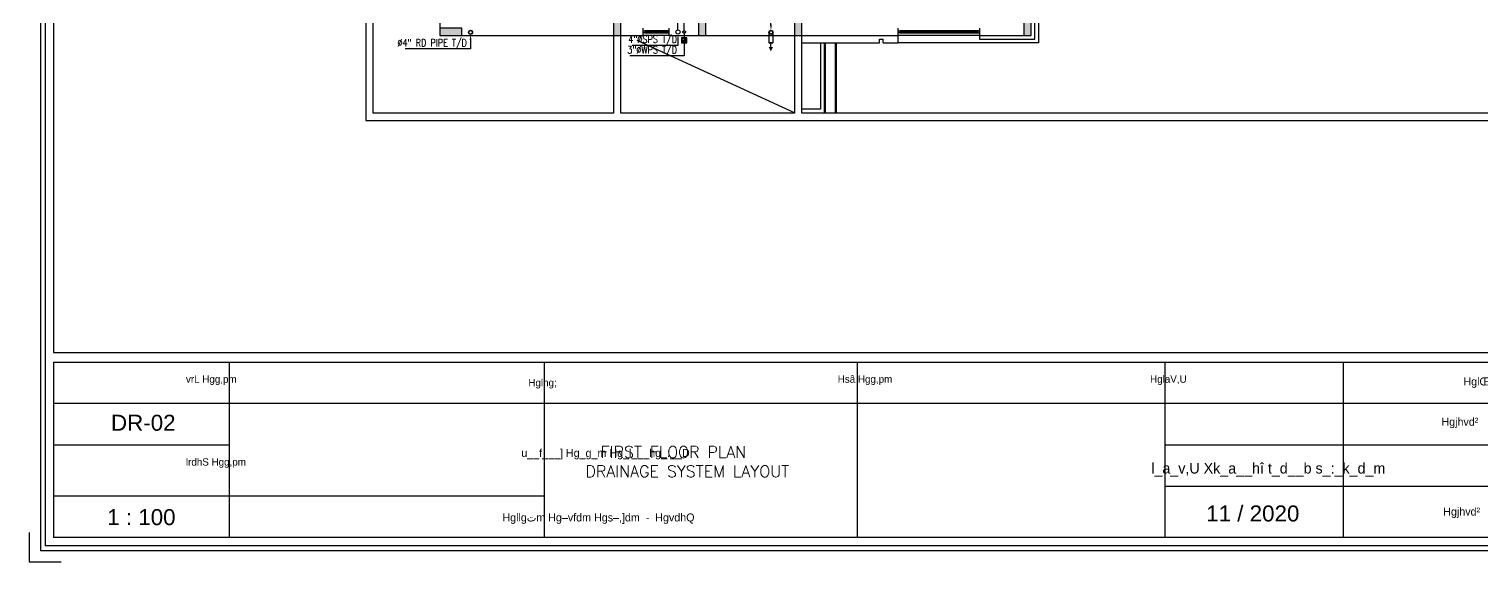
# Model space of a CAD drawing. Header units: metres. Extents: x -658 to -58, y -713 to -118.
# Drawn here: x -348.16 to -308.85, y -221.91 to -207.47 of the extents above; entities that cross this region are included whole.
import ezdxf
from ezdxf import colors
from ezdxf.entities.mleader import LeaderData, LeaderLine
from ezdxf.math import Vec2, Vec3

# ---------------------------------------------------------------- set-up
doc = ezdxf.new("R2010")
doc.units = ezdxf.units.M
doc.header["$LTSCALE"] = 100
doc.linetypes.add('CENTERX2', pattern=[4, 2.5, -0.5, 0.5, -0.5])
for name, color, linetype in [('ARR', 114, 'Continuous'), ('DRAIN-LW', 2, 'Continuous'), ('drainage', 6, 'Continuous'), ('P-SANR-FDRN', 3, 'Continuous'), ('plan', 8, 'Continuous'), ('RWP', 6, 'Continuous'), ('slope arrow', 255, 'Continuous'), ('WATER TEXT', 3, 'Continuous')]:
    doc.layers.add(name, color=color, linetype=linetype)
for name, color, linetype, lineweight in [('DRAINAGE  TEXT', 3, 'Continuous', 25), ('Fram', 7, 'Continuous', 25), ('TEXT', 7, 'Continuous', 25)]:
    doc.layers.add(name, color=color, linetype=linetype, lineweight=lineweight)
doc.styles.add('02-GROUND-FOR WORK$0$MZ', font='romans.shx', dxfattribs={"width": 0.8})
doc.styles.add('arbic', font='sosa.shx')
doc.styles.add('Arial_4', font='arial.ttf', dxfattribs={"height": 4.917665})
doc.styles.add('mech', font='romans.shx')
doc.styles.add('TIMES', font='simplex.shx', dxfattribs={"width": 0.8, "height": 0.4})

# ---------------------------------------------------------------- blocks, each defined once
blk = doc.blocks.new('*U108')
blk.add_line((2.15, 0), (0.05, 0))
for points in [[(0.05, 0.025), (0, 0.025), (0, -0.025), (0.05, -0.025)], [(2.15, -0.025), (2.15, 0.025), (0.05, 0.025), (0.05, -0.025)], [(2.15, 0.025), (2.2, 0.025), (2.2, -0.025), (2.15, -0.025)]]:
    blk.add_lwpolyline(points, close=True)
blk = doc.blocks.new('*U113')
blk.add_line((0.65, 0), (0.05, 0))
for points in [[(0.05, 0.025), (0, 0.025), (0, -0.025), (0.05, -0.025)], [(0.65, -0.025), (0.65, 0.025), (0.05, 0.025), (0.05, -0.025)], [(0.65, 0.025), (0.7, 0.025), (0.7, -0.025), (0.65, -0.025)]]:
    blk.add_lwpolyline(points, close=True)
blk = doc.blocks.new('RWEFRWEFRWE')
h = blk.add_hatch(color=256)
h.dxf.hatch_style = 1
h.paths.add_polyline_path([(-227.406, -174.253), (-227.406, -174.053), (-228.006, -174.053), (-228.006, -174.253)])
h = blk.add_hatch(color=256)
h.dxf.hatch_style = 1
h.paths.add_polyline_path([(-220.406, -174.253), (-220.406, -174.053), (-221.006, -174.053), (-221.006, -174.253)])
h = blk.add_hatch(color=256)
h.dxf.hatch_style = 1
h.paths.add_polyline_path([(-215.906, -174.253), (-215.906, -174.053), (-216.506, -174.053), (-216.506, -174.253)])
h = blk.add_hatch(color=256)
h.dxf.hatch_style = 1
h.paths.add_polyline_path([(-214.206, -174.653), (-214.006, -174.653), (-214.006, -174.053), (-214.206, -174.053)])
h = blk.add_hatch(color=256)
h.dxf.hatch_style = 1
h.paths.add_polyline_path([(-212.206, -174.653), (-212.006, -174.653), (-212.006, -174.053), (-212.206, -174.053)])
h = blk.add_hatch(color=256)
h.dxf.hatch_style = 1
h.paths.add_polyline_path([(-207.606, -174.258), (-207.606, -174.058), (-208.206, -174.058), (-208.206, -174.258)])
h = blk.add_hatch(color=256)
h.dxf.hatch_style = 1
h.paths.add_polyline_path([(-202.306, -174.653), (-202.106, -174.653), (-202.106, -174.053), (-202.306, -174.053)])
h = blk.add_hatch(color=256)
h.dxf.hatch_style = 1
h.paths.add_polyline_path([(-214.206, -176.453), (-214.006, -176.453), (-214.006, -175.853), (-214.206, -175.853)])
h = blk.add_hatch(color=256)
h.dxf.hatch_style = 1
h.paths.add_polyline_path([(-212.206, -176.453), (-212.006, -176.453), (-212.006, -175.853), (-212.206, -175.853)])
h = blk.add_hatch(color=256)
h.dxf.hatch_style = 1
h.paths.add_polyline_path([(-221.006, -177.253), (-220.806, -177.253), (-220.806, -176.653), (-221.006, -176.653)])
h = blk.add_hatch(color=256)
h.dxf.hatch_style = 1
h.paths.add_polyline_path([(-215.906, -176.853), (-215.906, -176.653), (-216.506, -176.653), (-216.506, -176.853)])
h = blk.add_hatch(color=256)
h.dxf.hatch_style = 1
h.paths.add_polyline_path([(-227.406, -178.653), (-227.406, -178.453), (-228.006, -178.453), (-228.006, -178.653)])
h = blk.add_hatch(color=256)
h.dxf.hatch_style = 1
h.paths.add_polyline_path([(-221.006, -179.053), (-220.806, -179.053), (-220.806, -178.453), (-221.006, -178.453)])
h = blk.add_hatch(color=256)
h.dxf.hatch_style = 1
h.paths.add_polyline_path([(-211.606, -178.653), (-211.606, -178.453), (-212.206, -178.453), (-212.206, -178.653)])
h = blk.add_hatch(color=256)
h.dxf.hatch_style = 1
h.paths.add_polyline_path([(-208.006, -178.653), (-208.006, -178.453), (-208.606, -178.453), (-208.606, -178.653)])
h = blk.add_hatch(color=256)
h.dxf.hatch_style = 1
h.paths.add_polyline_path([(-202.306, -179.053), (-202.106, -179.053), (-202.106, -178.453), (-202.306, -178.453)])
h = blk.add_hatch(color=256)
h.dxf.hatch_style = 1
h.paths.add_polyline_path([(-228.006, -185.253), (-227.806, -185.253), (-227.806, -184.653), (-228.006, -184.653)])
h = blk.add_hatch(color=256)
h.dxf.hatch_style = 1
h.paths.add_polyline_path([(-221.006, -185.053), (-220.806, -185.053), (-220.806, -184.453), (-221.006, -184.453)])
h = blk.add_hatch(color=256)
h.dxf.hatch_style = 1
h.paths.add_polyline_path([(-218.406, -185.053), (-218.206, -185.053), (-218.206, -184.453), (-218.406, -184.453)])
h = blk.add_hatch(color=256)
h.dxf.hatch_style = 1
h.paths.add_polyline_path([(-212.206, -185.053), (-212.006, -185.053), (-212.006, -184.453), (-212.206, -184.453)])
h = blk.add_hatch(color=256)
h.dxf.hatch_style = 1
h.paths.add_polyline_path([(-202.306, -185.053), (-202.106, -185.053), (-202.106, -184.453), (-202.306, -184.453)])
h = blk.add_hatch(color=256)
h.dxf.hatch_style = 1
h.paths.add_polyline_path([(-207.606, -185.053), (-207.606, -184.853), (-208.206, -184.853), (-208.206, -185.053)])
h = blk.add_hatch(color=256)
h.dxf.hatch_style = 1
h.paths.add_polyline_path([(-223.306, -189.753), (-223.106, -189.753), (-223.106, -189.153), (-223.306, -189.153)])
h = blk.add_hatch(color=256)
h.dxf.hatch_style = 1
h.paths.add_polyline_path([(-221.006, -189.753), (-220.806, -189.753), (-220.806, -189.153), (-221.006, -189.153)])
h = blk.add_hatch(color=256)
h.dxf.hatch_style = 1
h.paths.add_polyline_path([(-218.406, -189.753), (-218.206, -189.753), (-218.206, -189.153), (-218.406, -189.153)])
h = blk.add_hatch(color=256)
h.dxf.hatch_style = 1
h.paths.add_polyline_path([(-212.206, -189.753), (-212.006, -189.753), (-212.006, -189.153), (-212.206, -189.153)])
h = blk.add_hatch(color=256)
h.dxf.hatch_style = 1
h.paths.add_polyline_path([(-227.406, -189.753), (-227.406, -189.553), (-228.006, -189.553), (-228.006, -189.753)])
for points in [[(-227.406, -174.253), (-227.406, -174.053), (-228.006, -174.053), (-228.006, -174.253)], [(-220.406, -174.253), (-220.406, -174.053), (-221.006, -174.053), (-221.006, -174.253)], [(-215.906, -174.253), (-215.906, -174.053), (-216.506, -174.053), (-216.506, -174.253)], [(-214.206, -174.653), (-214.006, -174.653), (-214.006, -174.053), (-214.206, -174.053)], [(-212.206, -174.653), (-212.006, -174.653), (-212.006, -174.053), (-212.206, -174.053)], [(-207.606, -174.258), (-207.606, -174.058), (-208.206, -174.058), (-208.206, -174.258)], [(-202.306, -174.653), (-202.106, -174.653), (-202.106, -174.053), (-202.306, -174.053)], [(-214.206, -176.453), (-214.006, -176.453), (-214.006, -175.853), (-214.206, -175.853)], [(-212.206, -176.453), (-212.006, -176.453), (-212.006, -175.853), (-212.206, -175.853)], [(-221.006, -177.253), (-220.806, -177.253), (-220.806, -176.653), (-221.006, -176.653)], [(-215.906, -176.853), (-215.906, -176.653), (-216.506, -176.653), (-216.506, -176.853)], [(-227.406, -178.653), (-227.406, -178.453), (-228.006, -178.453), (-228.006, -178.653)], [(-221.006, -179.053), (-220.806, -179.053), (-220.806, -178.453), (-221.006, -178.453)], [(-211.606, -178.653), (-211.606, -178.453), (-212.206, -178.453), (-212.206, -178.653)], [(-208.006, -178.653), (-208.006, -178.453), (-208.606, -178.453), (-208.606, -178.653)], [(-202.306, -179.053), (-202.106, -179.053), (-202.106, -178.453), (-202.306, -178.453)], [(-228.006, -185.253), (-227.806, -185.253), (-227.806, -184.653), (-228.006, -184.653)], [(-221.006, -185.053), (-220.806, -185.053), (-220.806, -184.453), (-221.006, -184.453)], [(-218.406, -185.053), (-218.206, -185.053), (-218.206, -184.453), (-218.406, -184.453)], [(-212.206, -185.053), (-212.006, -185.053), (-212.006, -184.453), (-212.206, -184.453)], [(-202.306, -185.053), (-202.106, -185.053), (-202.106, -184.453), (-202.306, -184.453)], [(-207.606, -185.053), (-207.606, -184.853), (-208.206, -184.853), (-208.206, -185.053)], [(-223.306, -189.753), (-223.106, -189.753), (-223.106, -189.153), (-223.306, -189.153)], [(-221.006, -189.753), (-220.806, -189.753), (-220.806, -189.153), (-221.006, -189.153)], [(-218.406, -189.753), (-218.206, -189.753), (-218.206, -189.153), (-218.406, -189.153)], [(-212.206, -189.753), (-212.006, -189.753), (-212.006, -189.153), (-212.206, -189.153)], [(-227.406, -189.753), (-227.406, -189.553), (-228.006, -189.553), (-228.006, -189.753)]]:
    blk.add_lwpolyline(points, close=True)
blk = doc.blocks.new('A$Cb06f5615')
at = {"layer": 'plan'}
for p, q in [((-41.803, 21.309), (-41.803, 1.309)), ((-41.603, 1.509), (-41.603, 19.109)), ((-23.804, 3.609), (-23.804, 5.009)), ((-39.804, 4.409), (-39.804, 3.609)), ((-39.804, 3.609), (-34.304, 3.609)), ((-35.104, 3.609), (-35.104, 1.509)), ((-34.904, 1.509), (-34.904, 3.609)), ((-34.304, 3.609), (-34.304, 3.809)), ((-33.604, 3.609), (-34.304, 3.609)), ((-33.604, 3.809), (-33.604, 3.609)), ((-33.604, 3.609), (-30.004, 3.609)), ((-30.204, 3.609), (-30.204, 1.509)), ((-30.004, 3.609), (-27.404, 3.609)), ((-30.004, 3.409), (-30.004, 3.609)), ((-27.404, 3.409), (-27.404, 3.809)), ((-25.204, 3.609), (-27.404, 3.609)), ((-25.204, 3.809), (-25.204, 3.609)), ((-25.204, 3.609), (-23.804, 3.609)), ((-30.004, 3.409), (-27.904, 3.409)), ((-30.004, 1.509), (-30.004, 3.409)), ((-27.904, 3.509), (-27.804, 3.509)), ((-27.904, 3.409), (-27.904, 3.509)), ((-27.804, 3.409), (-27.804, 3.509)), ((-27.804, 3.409), (-27.404, 3.409)), ((-41.803, 1.309), (-1.803, 1.309)), ((-35.104, 1.509), (-41.603, 1.509)), ((-30.204, 1.509), (-34.904, 1.509)), ((-2.003, 1.509), (-30.004, 1.509))]:
    blk.add_line(p, q, dxfattribs=at)
at = {"layer": 'plan', "ltscale": 0.4}
blk.add_line((-29.404, 3.409), (-29.404, 1.509), dxfattribs=at)
at = {"layer": 'plan', "ltscale": 0.05}
blk.add_line((-29.374, 3.409), (-29.374, 1.509), dxfattribs=at)
at = {"layer": 'plan', "ltscale": 0.6}
blk.add_lwpolyline([(-23.604, 7.209), (-23.604, 3.409), (-27.404, 3.409)], dxfattribs=at)
at = {"layer": 'plan'}
for points in [[(-25.204, 3.609), (-25.204, 3.509), (-23.704, 3.509), (-23.704, 5.009), (-23.804, 5.009)], [(-29.504, 3.409), (-29.504, 3.409), (-29.504, 1.609), (-30.004, 1.609)]]:
    blk.add_lwpolyline(points, dxfattribs=at)
blk.add_lwpolyline([(-26.279, 3.684), (-26.279, 3.734), (-26.329, 3.734), (-26.329, 3.684)], close=True, dxfattribs=at)
at = {"layer": 'plan', "ltscale": 0.4}
blk.add_lwpolyline([(-29.104, 3.409), (-29.104, 1.509)], dxfattribs=at)
at = {"layer": 'plan', "ltscale": 0.05}
blk.add_lwpolyline([(-29.074, 3.409), (-29.074, 1.509)], dxfattribs=at)
at = {"layer": 'plan'}
blk.add_blockref('RWEFRWEFRWE', (188.202, 193.363), dxfattribs=at)
at = {"layer": 'plan', "rotation": 180}
for name, p in [('*U113', (-33.604, 3.709)), ('*U108', (-25.204, 3.709))]:
    blk.add_blockref(name, p, dxfattribs=at)
blk = doc.blocks.new('FD-1')
at = {"layer": 'P-SANR-FDRN', "color": 3}
blk.add_lwpolyline([(-75, -75), (75, -75), (75, 75), (-75, 75)], close=True, dxfattribs=at)
blk.add_circle((0, 0), 62.5, dxfattribs=at)
at = {"layer": 'DRAINAGE  TEXT', "color": 1, "insert": (50, -1), "char_height": 74.65, "width": 0.635, "attachment_point": 6, "style": 'TIMES'}
blk.add_mtext('{\\Fsimplex|c0;FD}', dxfattribs=at)
blk = doc.blocks.new('Fram')
for p, q in [((-40.691, 28.71), (-40.691, 0.218)), ((-40.606, 28.626), (-40.606, 0.302)), ((-40.451, 28.47), (-40.451, 3.931)), ((-40.451, 3.931), (-0.458, 3.931)), ((-40.451, 3.749), (-40.451, 0.458)), ((-40.451, 3.749), (-0.458, 3.749)), ((-37.16, 3.749), (-37.16, 0.458)), ((-31.254, 3.749), (-31.254, 0.458)), ((-25.387, 3.749), (-25.387, 0.458)), ((-19.617, 3.749), (-19.617, 0.458)), ((-16.274, 3.749), (-16.274, 0.458)), ((-37.16, 2.972), (-40.451, 2.972)), ((-4.73, 2.972), (-40.343, 2.972)), ((-37.16, 2.194), (-40.451, 2.194)), ((-13.399, 2.194), (-19.617, 2.194)), ((-4.73, 1.417), (-19.617, 1.417)), ((-37.16, 1.235), (-40.451, 1.235)), ((-31.254, 1.235), (-37.16, 1.235)), ((-40.908, 0.553), (-40.908, 0)), ((-0.302, 0.302), (-40.606, 0.302)), ((-0.458, 0.458), (-40.451, 0.458)), ((-40.691, 0.218), (-0.218, 0.218)), ((-40.908, 0), (-40.308, 0))]:
    blk.add_line(p, q)
at = {"style": 'arbic'}
for s, height, p in [('vrL Hgg,pm', 0.1376, (-37.968, 3.364)), ('Hglhg;', 0.1376, (-31.549, 3.297)), ('Hsâ Hgg,pm', 0.1376, (-25.75, 3.364)), ('HglaV,U', 0.1376, (-19.895, 3.364)), ('HglŒk]S Hglwlâ', 0.15, (-14.021, 3.313)), ('Hgjhvd²', 0.15, (-14.433, 2.557)), ('lrdhS Hgg,pm', 0.13762, (-37.968, 1.809)), ('u__f___] Hg_g_m Hg_l___hg_:__D', 0.15, (-31.681, 1.972)), ('l_a_v,U Xk_a__hî t_d__b s_:_k_d_m', 0.2, (-19.872, 1.66)), ('Hgllgتm Hg–vfdm Hgs–,]dm  -  HgvdhQ', 0.15, (-32.035, 0.761)), ('Hgjhvd²', 0.15, (-14.4, 0.871))]:
    blk.add_text(s, height=height, dxfattribs=at).set_placement(p)
at = {"char_height": 0.3, "attachment_point": 2, "line_spacing_factor": 0.938532, "style": 'Arial_4'}
for s, insert, width in [('1 : 100', (-38.803, 0.992), 1.46191), ('11 / 2020', (-17.97, 1.061), 2.52916)]:
    blk.add_mtext(s, dxfattribs=dict(at, insert=insert, width=width))

msp = doc.modelspace()

# ---------------------------------------------------------------- hatches: boundary and pattern name
at = {"layer": 'ARR'}
for points in [[(-328.091, -208.073), (-328.091, -207.963), (-328.146, -207.963)], [(-328.091, -208.073), (-328.091, -207.963), (-328.036, -207.963)]]:
    msp.add_hatch(color=256, dxfattribs=at).paths.add_polyline_path(points)
at = {"layer": 'RWP', "linetype": 'Continuous', "ltscale": 0.1}
h = msp.add_hatch(color=2, dxfattribs=at)
h.paths.add_polyline_path([(-336.215, -207.506, -1), (-336.215, -207.616, -1)])
h.paths.add_polyline_path([(-336.215, -207.513, -1), (-336.215, -207.609, -1)], flags=16)
h = msp.add_hatch(color=2, dxfattribs=at)
h.paths.add_polyline_path([(-336.215, -207.617, 1), (-336.215, -207.507, 1)])
h.paths.add_polyline_path([(-336.215, -207.61, 1), (-336.215, -207.514, 1)], flags=16)
h = msp.add_hatch(color=2, dxfattribs=at)
h.paths.add_polyline_path([(-328.089, -207.506, -1), (-328.089, -207.616, -1)])
h.paths.add_polyline_path([(-328.089, -207.513, -1), (-328.089, -207.609, -1)], flags=16)
h = msp.add_hatch(color=2, dxfattribs=at)
h.paths.add_polyline_path([(-328.089, -207.617, 1), (-328.089, -207.507, 1)])
h.paths.add_polyline_path([(-328.089, -207.61, 1), (-328.089, -207.514, 1)], flags=16)

# ---------------------------------------------------------------- linework, layer by layer
at = {"layer": 'ARR'}
msp.add_line((-328.091, -207.963), (-328.091, -207.85), dxfattribs=at)
at = {"layer": 'DRAIN-LW'}
for p, q in [((-330.437, -207.518), (-330.437, -206.461)), ((-330.438, -207.586), (-330.438, -207.71))]:
    msp.add_line(p, q, dxfattribs=at)
at = {"layer": 'DRAIN-LW', "linetype": 'CENTERX2', "ltscale": 0.005}
msp.add_circle((-330.437, -207.552), 0.0342, dxfattribs=at)
at = {"layer": 'drainage'}
msp.add_line((-330.604, -207.497), (-330.604, -206.753), dxfattribs=at)
msp.add_circle((-330.604, -207.552), 0.055, dxfattribs=at)
at = {"layer": 'RWP', "color": 6}
for p, q in [((-328.144, -207.562), (-328.144, -207.85)), ((-328.144, -207.833), (-328.034, -207.833)), ((-328.144, -207.85), (-328.034, -207.85)), ((-328.034, -207.562), (-328.034, -207.85))]:
    msp.add_line(p, q, dxfattribs=at)
at = {"layer": 'RWP', "color": 2, "linetype": 'Continuous', "ltscale": 0.1}
for centre, radius in [((-336.215, -207.561), 0.055), ((-336.215, -207.562), 0.055), ((-336.215, -207.561), 0.0479), ((-336.215, -207.562), 0.0479), ((-328.089, -207.561), 0.055), ((-328.089, -207.562), 0.055), ((-328.089, -207.561), 0.0479), ((-328.089, -207.562), 0.0479)]:
    msp.add_circle(centre, radius, dxfattribs=at)
at = {"layer": 'slope arrow', "linetype": 'Continuous'}
msp.add_line((-327.449, -209.746), (-331.708, -207.78), dxfattribs=at)

# ---------------------------------------------------------------- block references
at = {"layer": 'Fram', "linetype": 'Continuous', "xscale": 1.443331752045014, "yscale": 1.443331752045014, "zscale": 1.443331752045014}
msp.add_blockref('Fram', (-289.116, -221.909), dxfattribs=at)
at = {"layer": 'P-SANR-FDRN', "color": 3, "xscale": 0.0009323437603825, "yscale": 0.0009323437603825, "zscale": 0.0009323437603825, "rotation": 270}
msp.add_blockref('FD-1', (-330.438, -207.78), dxfattribs=at)
at = {"layer": 'plan'}
msp.add_blockref('A$Cb06f5615', (-297.246, -211.256), dxfattribs=at)

# ---------------------------------------------------------------- texts
at = {"layer": 'TEXT', "linetype": 'Continuous', "style": 'mech'}
for s, p in [('FIRST FLOOR PLAN', (-332.696, -219.089)), ('DRAINAGE SYSTEM LAYOUT', (-333.107, -219.61))]:
    msp.add_text(s, height=0.31363, dxfattribs=at).set_placement(p)
at = {"layer": 'TEXT', "insert": (-345.07, -217.92), "char_height": 0.433, "width": 1.40668, "attachment_point": 2, "line_spacing_factor": 0.938532, "style": 'Arial_4'}
msp.add_mtext('DR-02', dxfattribs=at)

# ---------------------------------------------------------------- leaders
at = {"layer": 'WATER TEXT', "color": 3}
ml = msp.add_multileader_mtext('Standard', dxfattribs=at)
ml.set_content('%%C4" RD PIPE T/D', color=3, style='02-GROUND-FOR WORK$0$MZ')
ml.set_leader_properties(color=1)
ml.build(insert=Vec2(0, 0))
ml.multileader.update_dxf_attribs({"text_left_attachment_type": 6, "text_right_attachment_type": 6, "dogleg_length": 100, "arrow_head_size": 0.15})
ctx = ml.context
ctx.base_point, ctx.char_height, ctx.arrow_head_size, ctx.landing_gap_size, ctx.plane_origin = Vec3(-330.322, -207.114), 0.2, 0.15, 0.00009, Vec3(-328.248, -207.64)
ctx.left_attachment, ctx.right_attachment, ctx.text_align_type = 6, 6, 2
notes = []
notes.append((ctx, [(0, (1, 1, 0), (-328.089, -207.114), (-1, 0), 0.1, [(0, [(-328.089, -207.507)], 0, [])])]))
ctx.mtext.insert, ctx.mtext.alignment, ctx.mtext.flow_direction = Vec3(-328.189, -206.847), 3, 5
ml = msp.add_multileader_mtext('Standard', dxfattribs=at)
ml.set_content('%%C4" RD PIPE T/D', color=3, style='02-GROUND-FOR WORK$0$MZ')
ml.set_leader_properties(color=1)
ml.build(insert=Vec2(0, 0))
ml.multileader.update_dxf_attribs({"text_left_attachment_type": 6, "text_right_attachment_type": 6, "dogleg_length": 100, "arrow_head_size": 0.15})
ctx = ml.context
ctx.base_point, ctx.char_height, ctx.arrow_head_size, ctx.landing_gap_size, ctx.plane_origin = Vec3(-338.449, -208.01), 0.2, 0.15, 0.00009, Vec3(-336.375, -207.483)
ctx.left_attachment, ctx.right_attachment, ctx.text_align_type = 6, 6, 2
notes.append((ctx, [(0, (1, 1, 0), (-336.215, -208.01), (-1, 0), 0.1, [(0, [(-336.215, -207.617)], 0, [])])]))
ctx.mtext.insert, ctx.mtext.alignment, ctx.mtext.flow_direction = Vec3(-336.315, -207.743), 3, 5
ml = msp.add_multileader_mtext('Standard', dxfattribs=at)
ml.set_content('3"%%CWPS T/D', color=3, style='02-GROUND-FOR WORK$0$MZ')
ml.set_leader_properties(color=1)
ml.build(insert=Vec2(0, 0))
ml.multileader.update_dxf_attribs({"text_left_attachment_type": 6, "text_right_attachment_type": 6, "dogleg_length": 100, "arrow_head_size": 0.1})
ctx = ml.context
ctx.base_point, ctx.char_height, ctx.arrow_head_size, ctx.landing_gap_size, ctx.plane_origin = Vec3(-332.094, -208.202), 0.2, 0.1, 0.00009, Vec3(-330.3, -207.149)
ctx.left_attachment, ctx.right_attachment, ctx.text_align_type = 6, 6, 2
notes.append((ctx, [(1, (1, 1, 0), (-330.437, -208.202), (-1, 0), 0.194, [(0, [(-330.437, -207.586)], 0, [])])]))
ctx.mtext.insert, ctx.mtext.alignment, ctx.mtext.flow_direction = Vec3(-330.631, -207.935), 3, 5
ml = msp.add_multileader_mtext('Standard', dxfattribs=at)
ml.set_content('4"%%CSPS T/D', color=3, style='02-GROUND-FOR WORK$0$MZ')
ml.set_leader_properties(color=1)
ml.build(insert=Vec2(0, 0))
ml.multileader.update_dxf_attribs({"text_left_attachment_type": 6, "text_right_attachment_type": 6, "dogleg_length": 100, "arrow_head_size": 0.1})
ctx = ml.context
ctx.base_point, ctx.char_height, ctx.arrow_head_size, ctx.landing_gap_size, ctx.plane_origin = Vec3(-332.064, -207.915), 0.2, 0.1, 0.00009, Vec3(-330.467, -207.149)
ctx.left_attachment, ctx.right_attachment, ctx.text_align_type = 6, 6, 2
notes.append((ctx, [(1, (1, 1, 0), (-330.604, -207.915), (-1, 0), 0.0267, [(0, [(-330.604, -207.607)], 0, [])])]))
ctx.mtext.insert, ctx.mtext.alignment, ctx.mtext.flow_direction = Vec3(-330.631, -207.648), 3, 5
for ctx, leaders in notes:
    for number, flags, end, landing, length, lines in leaders:
        leader = LeaderData()
        leader.index, (leader.has_last_leader_line, leader.has_dogleg_vector, leader.attachment_direction) = number, flags
        leader.last_leader_point, leader.dogleg_vector, leader.dogleg_length = Vec3(end), Vec3(landing), length
        for number, points, colour, breaks in lines:
            line = LeaderLine()
            line.index, line.vertices, line.color, line.breaks = number, Vec3.list(points), colors.encode_raw_color(colour), breaks
            leader.lines.append(line)
        ctx.leaders.append(leader)

doc.saveas('drawing.dxf')
